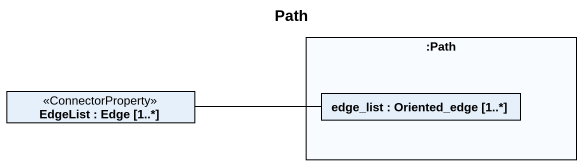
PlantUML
@startuml
title Path
rectangle ":Path" as Path {
  rectangle "edge_list : Oriented_edge [1..*]" as edge_list
}
rectangle "EdgeList : Edge [1..*]" as EdgeList <<ConnectorProperty>>
EdgeList -right- edge_list
@enduml
